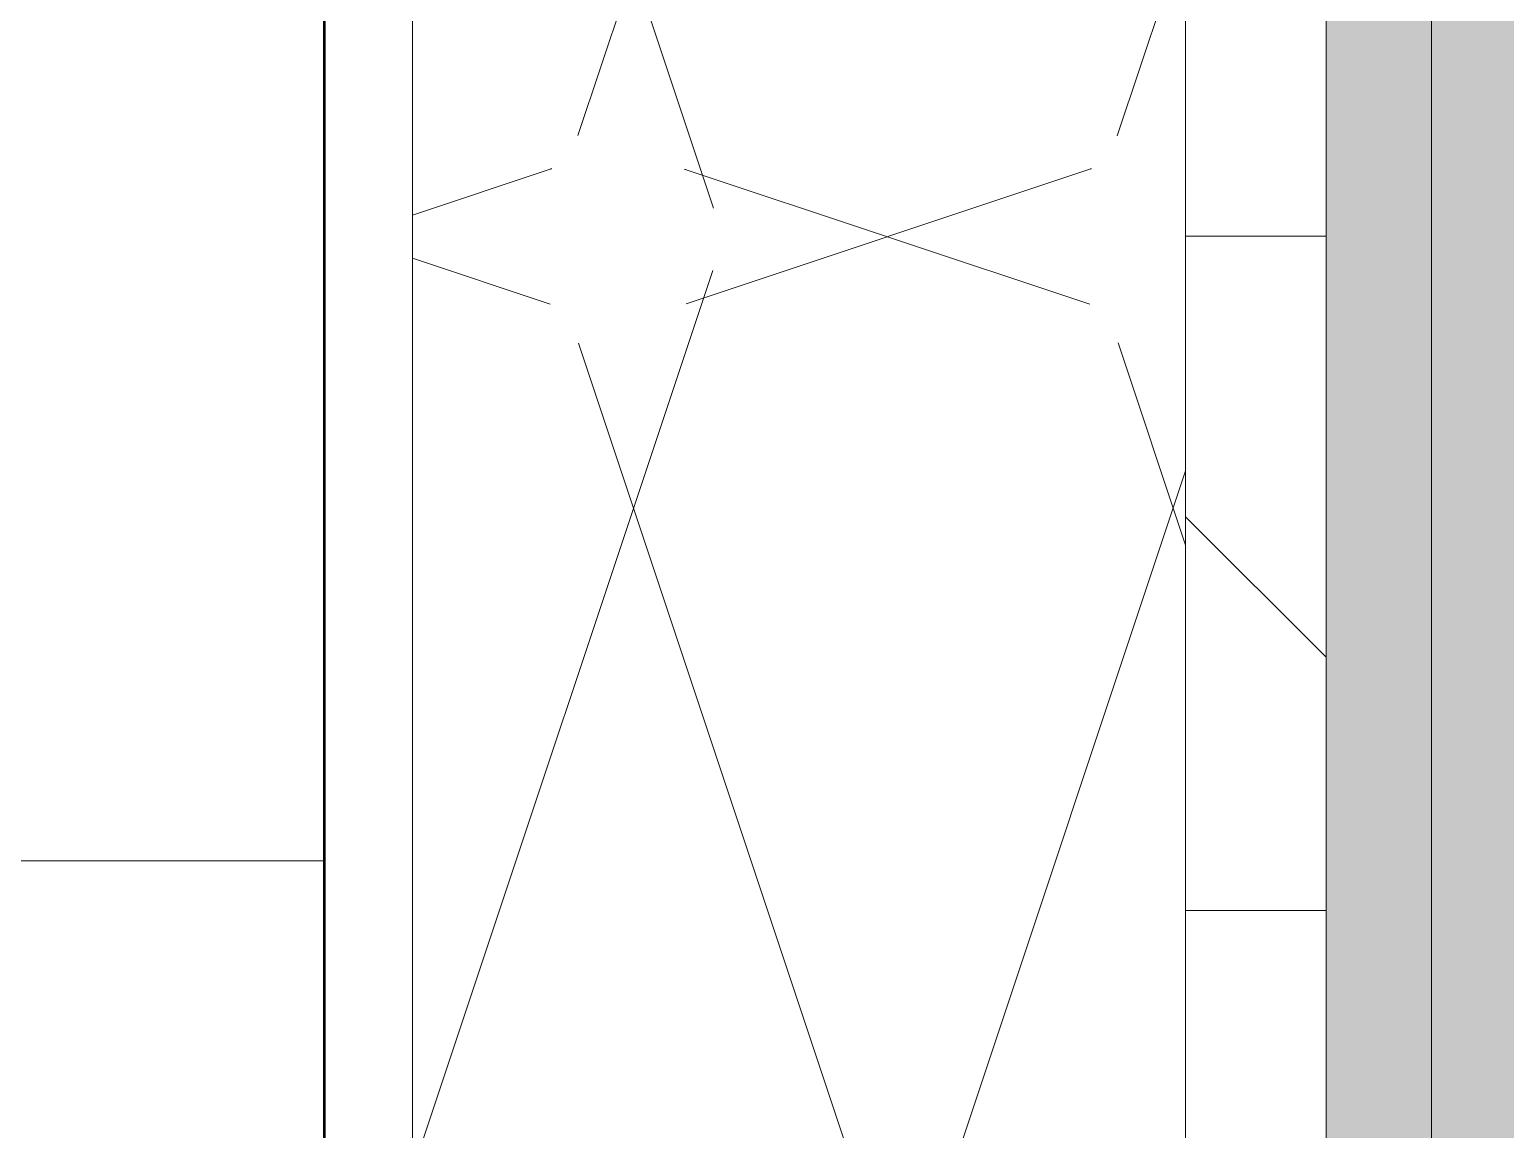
# Model space of a CAD drawing. Header units: inches. Extents: x 9594 to 15314, y -314 to 660.
# Drawn here: x 13707.87 to 13718.37, y 94.09 to 101.92 of the extents above; entities that cross this region are included whole.
import ezdxf

# ---------------------------------------------------------------- set-up
doc = ezdxf.new("R2010")
doc.units = ezdxf.units.IN
doc.header["$MEASUREMENT"] = 0
for name, color, linetype, lineweight in [('0-5', 50, 'Continuous', 5), ('A-WALL', 113, 'Continuous', 13), ('A-WALL-10', 113, 'Continuous', 50), ('A-WALL-8', 113, 'Continuous', 5), ('A-WALL-PATT-3', 55, 'Continuous', 9), ('A-WALL-PATT-4', 111, 'Continuous', 9)]:
    doc.layers.add(name, color=color, linetype=linetype, lineweight=lineweight)

# ---------------------------------------------------------------- blocks, each defined once
blk = doc.blocks.new('CTR - 1st Phase -Stairs _ Elevators_rvt-2-BUILDING SECTION - NORTH_SOUTH AT ELEVATOR AND COURTYARD - LOOKING EAST')
at = {"layer": 'A-WALL-PATT-3'}
h = blk.add_hatch(dxfattribs=at)
h.set_pattern_fill('FP_68', color=256, style=0, pattern_type=2)
h.set_pattern_definition([(0, (-3207.324, -152), (0, 8), []), (90, (-3207.324, -152), (-8, 8), [8, -8])])
h.paths.add_polyline_path([(-3267.604, -152), (-3203.324, -152), (-3203.324, -31), (-3411.799, -31), (-3411.799, -16), (-3403.799, -16), (-3403.799, -15), (-3477.324, -15), (-3477.324, -16), (-3475.674, -16), (-3475.674, -17.059), (-3477.324, -17.059), (-3477.324, -33.957), (-3475.674, -33.957), (-3475.674, -35.016), (-3477.324, -35.016), (-3477.324, -64.875), (-3476.324, -64.875), (-3476.324, -152), (-3301.122, -152)], flags=0)
h.paths.add_polyline_path([(-3409.924, 0), (-3409.924, 120), (-3477.324, 120), (-3477.324, 87.125), (-3476.324, 87.125), (-3476.324, 0), (-3418.437, 0)], flags=0)
h.paths.add_polyline_path([(-3292.724, 0), (-3290.724, 0), (-3290.724, 93), (-3292.724, 93), (-3292.724, 0.542)], flags=0)
h.paths.add_polyline_path([(-3400.049, 108.75), (-3400.049, 109.75), (-3401.299, 109.75), (-3401.299, 108.75)], flags=0)

msp = doc.modelspace()

# ---------------------------------------------------------------- hatches: boundary and pattern name
at = {"layer": 'A-WALL-8'}
h = msp.add_hatch(color=256, dxfattribs=at)
h.paths.add_polyline_path([(13717.843, -5.265), (13717.843, 0), (13717.093, 0), (13717.093, -5.258), (13717.716, -5.264)], flags=0)
h.paths.add_polyline_path([(13717.593, 93), (13717.843, 93), (13717.843, 109.75), (13717.093, 109.75), (13717.093, 93)], flags=0)
h = msp.add_hatch(color=256, dxfattribs=at)
h.paths.add_polyline_path([(13718.593, -5.271), (13718.593, 0), (13717.843, 0), (13717.843, -5.265), (13718.214, -5.268)], flags=0)
h.paths.add_polyline_path([(13718.593, 93), (13718.593, 109.75), (13717.843, 109.75), (13717.843, 93), (13718.214, 93)], flags=0)
at = {"layer": 'A-WALL-PATT-4'}
h = msp.add_hatch(dxfattribs=at)
h.set_pattern_fill('FP_48', color=256, style=0, pattern_type=2)
h.set_pattern_definition([(161.57, (14108.0476, 139.312), (-3.8399538, -1.54e-05), [0, -27.322, 3.034, 0]), (18.43, (14107.0876, 139.312), (-3.8399538, 1.54e-05), [0, -27.322, 3.034, 0]), (108.43, (14108.0476, 139.312), (1.919622, -9.6005246), [9.106, -21.25]), (71.57, (14107.0876, 139.312), (1.919622, 9.6005246), [9.106, -21.25])])
h.paths.add_polyline_path([(13713.593, 93), (13716.093, 93), (13716.093, 109.75), (13710.593, 109.75), (13710.593, 93)], flags=0)
h = msp.add_hatch(dxfattribs=at)
h.set_pattern_fill('FP_47', color=256, style=0, pattern_type=2)
h.set_pattern_definition([(0, (14107.5676, 138.832), (0, 4.798), []), (315, (14107.5676, 138.832), (4.798427, 0), [6.786, -6.786]), (45, (14107.5676, 138.832), (4.798427, 0), [6.786, -6.786])])
h.paths.add_polyline_path([(13717.093, -6.009), (13717.093, 0), (13716.093, 0), (13716.093, -6), (13716.488, -6.003)], flags=0)
h.paths.add_polyline_path([(13716.093, 93), (13717.093, 93), (13717.093, 109.75), (13716.093, 109.75), (13716.093, 96.264)], flags=0)

# ---------------------------------------------------------------- linework, layer by layer
at = {"layer": 'A-WALL'}
for p, q in [((13716.093, 136), (13716.093, 93)), ((13710.593, 133.844), (13710.593, 93)), ((13717.093, 93), (13717.093, 109.75)), ((13717.843, 93), (13717.843, 109.75))]:
    msp.add_line(p, q, dxfattribs=at)
at = {"layer": 'A-WALL-10'}
msp.add_line((13709.968, 93), (13709.968, 133.844), dxfattribs=at)

# ---------------------------------------------------------------- block references
at = {"layer": '0-5'}
msp.add_blockref('CTR - 1st Phase -Stairs _ Elevators_rvt-2-BUILDING SECTION - NORTH_SOUTH AT ELEVATOR AND COURTYARD - LOOKING EAST', (17119.892, 0), dxfattribs=at)

doc.saveas('drawing.dxf')
